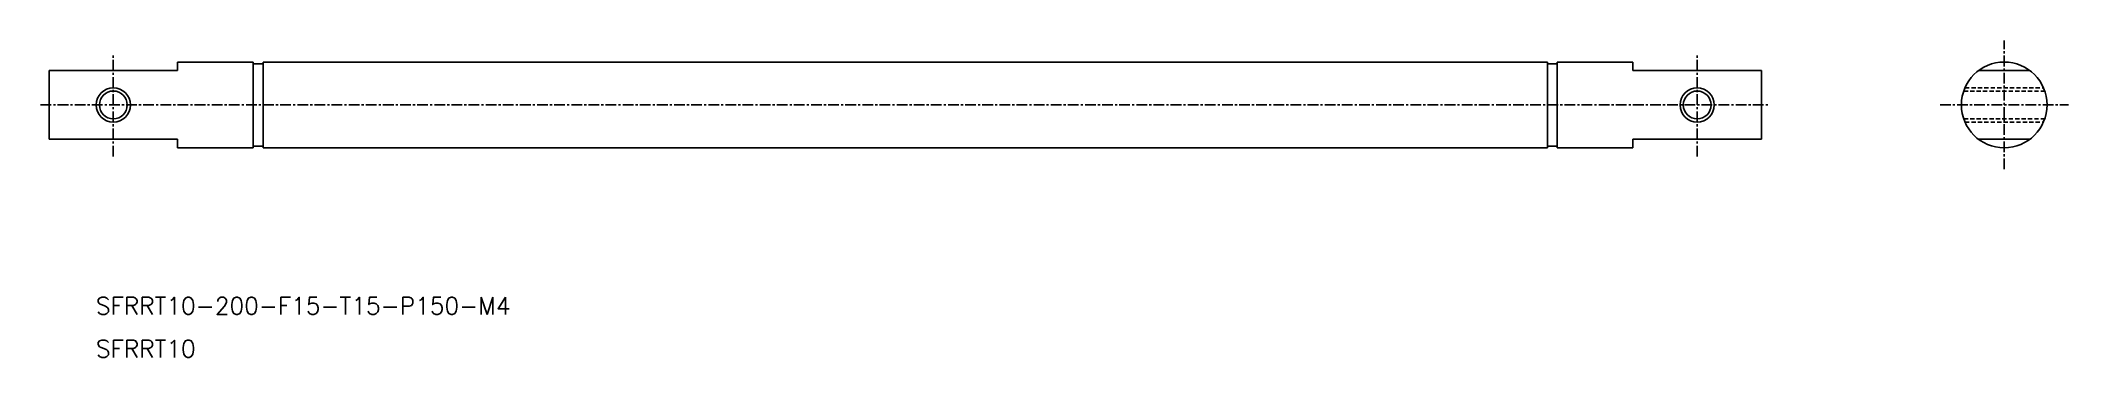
# Model space of a CAD drawing. Extents: x -25473 to -19844, y 30600 to 30973.
# Drawn here: x -25472.9 to -25236.1, y 30936.2 to 30973.1 of the extents above; entities outside this region: 1.
import ezdxf

# ---------------------------------------------------------------- set-up
doc = ezdxf.new("R2010")
doc.units = 0
doc.header["$PDMODE"] = 1
doc.linetypes.add('CENTER', pattern=[2, 1.25, -0.25, 0.25, -0.25])
doc.linetypes.add('DASHED', pattern=[0.75, 0.5, -0.25])
doc.layers.get('0').update_dxf_attribs({"linetype": 'CONTINUOUS'})
doc.layers.add('CENTER', color=1, linetype='CENTER')
doc.styles.add('MISUMI', font='txt.shx')

msp = doc.modelspace()

# ---------------------------------------------------------------- linework, layer by layer
at = {"color": 7, "linetype": 'CONTINUOUS'}
for p, q in [((-25471.94, 30961.64), (-25471.94, 30969.64)), ((-25456.94, 30969.64), (-25471.94, 30969.64)), ((-25456.94, 30970.64), (-25448.09, 30970.64)), ((-25456.94, 30969.64), (-25456.94, 30970.64)), ((-25448.09, 30960.64), (-25448.09, 30970.64)), ((-25446.94, 30970.44), (-25448.09, 30970.44)), ((-25446.94, 30960.64), (-25446.94, 30970.64)), ((-25446.94, 30970.64), (-25296.94, 30970.64)), ((-25296.94, 30960.64), (-25296.94, 30970.64)), ((-25296.94, 30970.44), (-25295.79, 30970.44)), ((-25295.79, 30960.64), (-25295.79, 30970.64)), ((-25286.94, 30970.64), (-25295.79, 30970.64)), ((-25295.79, 30970.64), (-25286.94, 30970.64)), ((-25286.94, 30969.64), (-25286.94, 30970.64)), ((-25286.94, 30969.64), (-25271.94, 30969.64)), ((-25271.94, 30961.64), (-25271.94, 30969.64)), ((-25246.58, 30969.64), (-25240.58, 30969.64)), ((-25456.94, 30961.64), (-25471.94, 30961.64)), ((-25456.94, 30960.64), (-25456.94, 30961.64)), ((-25456.94, 30960.64), (-25448.09, 30960.64)), ((-25446.94, 30960.84), (-25448.09, 30960.84)), ((-25446.94, 30960.64), (-25296.94, 30960.64)), ((-25296.94, 30960.84), (-25295.79, 30960.84)), ((-25286.94, 30960.64), (-25295.79, 30960.64)), ((-25295.79, 30960.64), (-25286.94, 30960.64)), ((-25286.94, 30961.64), (-25271.94, 30961.64)), ((-25286.94, 30960.64), (-25286.94, 30961.64)), ((-25246.58, 30961.64), (-25240.58, 30961.64))]:
    msp.add_line(p, q, dxfattribs=at)
at = {"color": 3, "linetype": 'DASHED'}
for p, q in [((-25248.31, 30967.26), (-25238.85, 30967.26)), ((-25248.16, 30967.64), (-25239, 30967.64)), ((-25248.31, 30964.01), (-25238.85, 30964.01)), ((-25248.16, 30963.64), (-25239, 30963.64))]:
    msp.add_line(p, q, dxfattribs=at)
at = {"color": 7, "linetype": 'CONTINUOUS'}
for centre, radius in [((-25243.58, 30965.64), 5), ((-25464.44, 30965.64), 1.62), ((-25279.44, 30965.64), 1.62)]:
    msp.add_circle(centre, radius, dxfattribs=at)
at = {"color": 3, "linetype": 'CONTINUOUS'}
for centre in [(-25464.44, 30965.64), (-25279.44, 30965.64)]:
    msp.add_circle(centre, 2, dxfattribs=at)
at = {"color": 7, "linetype": 'CONTINUOUS'}
msp.add_point((-19844.35, 30599.58), dxfattribs=at)
at = {"layer": 'CENTER', "color": 1, "linetype": 'CENTER'}
for p, q in [((-25243.58, 30958.14), (-25243.58, 30973.14)), ((-25464.44, 30959.64), (-25464.44, 30971.64)), ((-25279.44, 30959.64), (-25279.44, 30971.64)), ((-25472.94, 30965.64), (-25270.94, 30965.64)), ((-25251.08, 30965.64), (-25236.08, 30965.64))]:
    msp.add_line(p, q, dxfattribs=at)

# ---------------------------------------------------------------- texts
at = {"color": 7, "linetype": 'CONTINUOUS', "style": 'MISUMI'}
for s, p in [('SFRRT10-200-F15-T15-P150-M4', (-25466.47, 30941.22)), ('SFRRT10', (-25466.47, 30936.22))]:
    msp.add_text(s, height=2, dxfattribs=at).set_placement(p)

doc.saveas('drawing.dxf')
